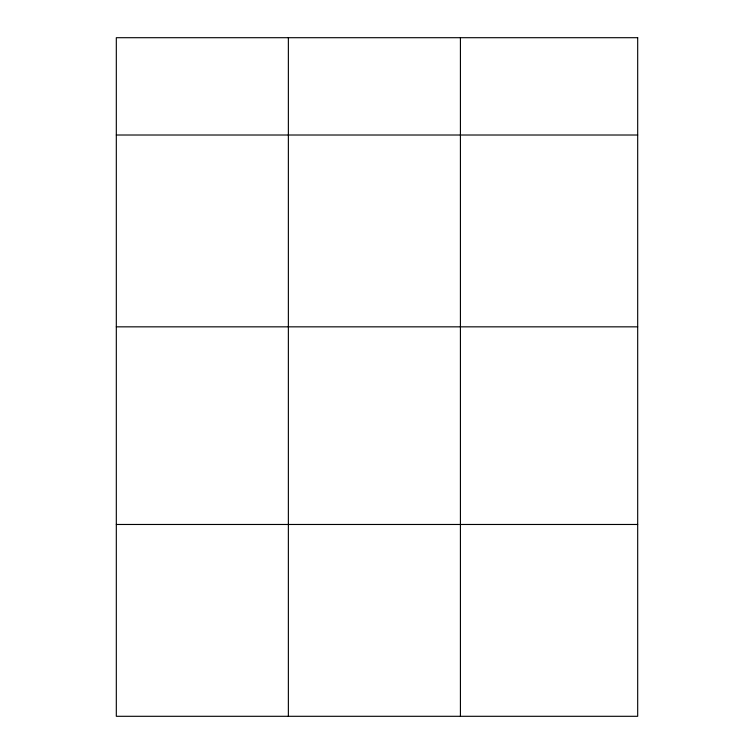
<?xml version="1.0" encoding="UTF-8"?>
<svg xmlns="http://www.w3.org/2000/svg" width="754" height="754" viewBox="0 0 754 754"><rect width="100%" height="100%" fill="white"/><g stroke="black" fill="none" stroke-linecap="round" stroke-linejoin="round"><path stroke-width="1.13" d="M116.314 135.013L637.686 135.013M116.314 326.84L637.686 326.84M116.314 524.473L637.686 524.473M460.421 37.7L460.421 716.3M288.367 37.7L288.367 716.3M637.686 37.7L116.314 37.7L116.314 716.3L637.686 716.3L637.686 37.7"/></g></svg>
